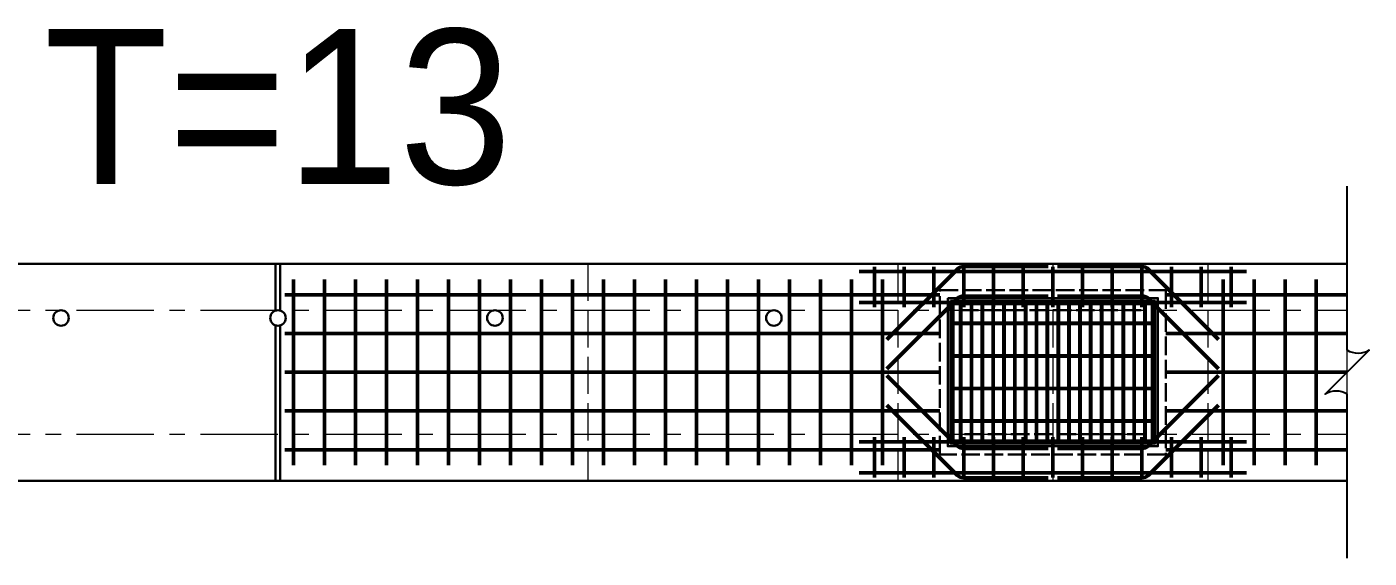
# Model space of a CAD drawing. Extents: x -4891 to 4829, y -5666 to -3242.
# Drawn here: x 3605.8 to 4038.9, y -3809.5 to -3638 of the extents above; entities that cross this region are included whole.
import ezdxf

# ---------------------------------------------------------------- set-up
doc = ezdxf.new("R2010")
doc.units = 0
doc.header["$MEASUREMENT"] = 0
doc.linetypes.add('ACAD_ISO02W100', pattern=[15, 12, -3])
doc.linetypes.add('CENTERX2', pattern=[4, 2.5, -0.5, 0.5, -0.5])
for name, color, linetype, lineweight in [('一、1.基本-圖框', 7, 'Continuous', 20), ('二、1.繪圖-既有設施', 8, 'Continuous', 20), ('二、2.繪圖-施作項目', 181, 'Continuous', 30), ('二、5.繪圖-鋼筋', 60, 'Continuous', 50), ('二、6.繪圖-其他施作項目', 35, 'Continuous', 30)]:
    doc.layers.add(name, color=color, linetype=linetype, lineweight=lineweight)
doc.layers.add('一、4.基本-隱藏', color=9, linetype='ACAD_ISO02W100', lineweight=20, plot=False)
doc.layers.add('三、3.文字-註解文字', color=2, linetype='Continuous')
doc.styles.add('註解文字', font='MS PGothic.ttf', dxfattribs={"height": 5})
pattern_1 = [(45, (2731.5, -3545.8314), (-2.65165, 2.65165), []), (45, (2732.384, -3545.8314), (-2.65165, 2.65165), []), (45, (2733.2678, -3545.8314), (-2.65165, 2.65165), []), (45, (2734.1517, -3545.8314), (-2.65165, 2.65165), [])]

msp = doc.modelspace()

# ---------------------------------------------------------------- hatches: boundary and pattern name
at = {"layer": '二、6.繪圖-其他施作項目'}
h = msp.add_hatch(color=256, dxfattribs=at)
h.dxf.hatch_style = 1
h.paths.add_polyline_path([(3902.961, -3725.586), (3902.961, -3773.386), (3970.761, -3773.386), (3970.761, -3725.586)])
h.paths.add_polyline_path([(3903.861, -3726.486), (3969.861, -3726.486), (3969.861, -3772.486), (3903.861, -3772.486)], flags=16)
h.paths.add_polyline_path([(3906.861, -3729.486), (3966.861, -3729.486), (3966.861, -3769.486), (3906.861, -3769.486)], flags=0)
h = msp.add_hatch(dxfattribs=at)
h.set_pattern_fill('ANSI34', color=256, scale=5)
h.set_pattern_definition(pattern_1)
h.paths.add_polyline_path([(3968.861, -3733.486), (3904.861, -3733.486), (3904.861, -3733.986), (3968.861, -3733.986)])
h = msp.add_hatch(dxfattribs=at)
h.set_pattern_fill('ANSI34', color=256, scale=5)
h.set_pattern_definition(pattern_1)
h.paths.add_polyline_path([(3968.861, -3743.986), (3904.861, -3743.986), (3904.861, -3744.486), (3968.861, -3744.486)])
h = msp.add_hatch(dxfattribs=at)
h.set_pattern_fill('ANSI34', color=256, scale=5)
h.set_pattern_definition(pattern_1)
h.paths.add_polyline_path([(3968.861, -3754.486), (3904.861, -3754.486), (3904.861, -3754.986), (3968.861, -3754.986)])
h = msp.add_hatch(dxfattribs=at)
h.set_pattern_fill('ANSI34', color=256, scale=5)
h.set_pattern_definition(pattern_1)
h.paths.add_polyline_path([(3968.861, -3764.986), (3904.861, -3764.986), (3904.861, -3765.486), (3968.861, -3765.486)])

# ---------------------------------------------------------------- linework, layer by layer
at = {"layer": '一、1.基本-圖框', "linetype": 'Continuous'}
msp.add_lwpolyline([(4031.861, -3714.486), (3341.861, -3714.486), (3341.861, -3784.486), (4031.861, -3784.486)], close=True, dxfattribs=at)
at = {"layer": '一、4.基本-隱藏'}
for points in [[(3786.861, -3714.486), (3786.861, -3784.486)], [(3886.861, -3714.486), (3886.861, -3784.486)], [(3936.861, -3714.486), (3936.861, -3784.486)], [(3986.861, -3714.486), (3986.861, -3784.486)]]:
    msp.add_lwpolyline(points, dxfattribs=at)
at = {"layer": '三、3.文字-註解文字'}
msp.add_lwpolyline([(4031.861, -3809.486), (4031.861, -3756.557, 0.2828427), (4024.79, -3756.557), (4038.932, -3742.415, -0.2828427), (4031.861, -3742.415), (4031.861, -3689.486)], format="xyb", dxfattribs=at)
at = {"layer": '二、1.繪圖-既有設施', "linetype": 'CENTERX2', "ltscale": 10}
for points in [[(3341.861, -3729.486), (4031.861, -3729.486)], [(3341.861, -3769.486), (4031.861, -3769.486)]]:
    msp.add_lwpolyline(points, dxfattribs=at)
at = {"layer": '二、2.繪圖-施作項目', "linetype": 'Continuous'}
for points in [[(3341.861, -3714.486), (4031.861, -3714.486)], [(3686.111, -3714.486), (3686.111, -3729.601)], [(3687.611, -3714.486), (3687.611, -3729.601)], [(3686.111, -3734.371), (3686.111, -3784.486)], [(3687.611, -3734.371), (3687.611, -3784.486)], [(3341.861, -3784.486), (4031.861, -3784.486)]]:
    msp.add_lwpolyline(points, dxfattribs=at)
at = {"layer": '二、5.繪圖-鋼筋'}
for points in [[(3879.361, -3728.486), (3879.361, -3715.486)], [(3888.944, -3728.486), (3888.944, -3715.486)], [(3898.527, -3728.486), (3898.527, -3715.486)], [(3908.111, -3728.486), (3908.111, -3715.486)], [(3917.694, -3728.486), (3917.694, -3715.486)], [(3927.277, -3728.486), (3927.277, -3715.486)], [(3936.861, -3728.486), (3936.861, -3715.486)], [(3946.444, -3728.486), (3946.444, -3715.486)], [(3956.027, -3728.486), (3956.027, -3715.486)], [(3965.611, -3728.486), (3965.611, -3715.486)], [(3975.194, -3728.486), (3975.194, -3715.486)], [(3984.777, -3728.486), (3984.777, -3715.486)], [(3994.361, -3728.486), (3994.361, -3715.486)], [(3691.861, -3719.536), (3691.861, -3779.486)], [(3701.861, -3719.536), (3701.861, -3779.486)], [(3711.861, -3719.536), (3711.861, -3779.486)], [(3721.861, -3719.536), (3721.861, -3779.486)], [(3731.861, -3719.536), (3731.861, -3779.486)], [(3741.861, -3719.536), (3741.861, -3779.486)], [(3751.861, -3719.536), (3751.861, -3779.486)], [(3761.861, -3719.536), (3761.861, -3779.486)], [(3771.861, -3719.536), (3771.861, -3779.486)], [(3781.861, -3719.536), (3781.861, -3779.486)], [(3791.861, -3719.536), (3791.861, -3779.486)], [(3801.861, -3719.536), (3801.861, -3779.486)], [(3811.861, -3719.536), (3811.861, -3779.486)], [(3821.861, -3719.536), (3821.861, -3779.486)], [(3831.861, -3719.536), (3831.861, -3779.486)], [(3841.861, -3719.536), (3841.861, -3779.486)], [(3851.861, -3719.536), (3851.861, -3779.486)], [(3861.861, -3719.536), (3861.861, -3779.486)], [(3871.861, -3719.536), (3871.861, -3779.486)], [(3874.361, -3716.986), (3999.361, -3716.986)], [(3881.861, -3719.536), (3881.861, -3779.486)], [(3991.861, -3719.536), (3991.861, -3779.486)], [(4001.861, -3719.536), (4001.861, -3779.486)], [(4011.861, -3719.536), (4011.861, -3779.486)], [(4021.861, -3719.536), (4021.861, -3779.486)], [(3874.361, -3726.986), (3999.361, -3726.986)], [(3874.361, -3771.986), (3999.361, -3771.986)], [(3879.361, -3770.486), (3879.361, -3783.486)], [(3888.944, -3770.486), (3888.944, -3783.486)], [(3898.527, -3770.486), (3898.527, -3783.486)], [(3908.111, -3770.486), (3908.111, -3783.486)], [(3917.694, -3770.486), (3917.694, -3783.486)], [(3927.277, -3770.486), (3927.277, -3783.486)], [(3936.861, -3770.486), (3936.861, -3783.486)], [(3946.444, -3770.486), (3946.444, -3783.486)], [(3956.027, -3770.486), (3956.027, -3783.486)], [(3965.611, -3770.486), (3965.611, -3783.486)], [(3975.194, -3770.486), (3975.194, -3783.486)], [(3984.777, -3770.486), (3984.777, -3783.486)], [(3994.361, -3770.486), (3994.361, -3783.486)], [(3874.361, -3781.986), (3999.361, -3781.986)]]:
    msp.add_lwpolyline(points, dxfattribs=at)
for points in [[(3935.361, -3715.406), (3908.103, -3715.406, 0.1989124), (3905.982, -3716.284), (3883.361, -3738.906)], [(3938.361, -3715.406), (3965.618, -3715.406, -0.1989124), (3967.739, -3716.284), (3990.361, -3738.906)], [(3935.361, -3724.906), (3908.103, -3724.906, 0.1989124), (3905.982, -3725.784), (3883.361, -3748.406)], [(3938.361, -3724.906), (3965.618, -3724.906, -0.1989124), (3967.739, -3725.784), (3990.361, -3748.406)], [(3935.361, -3774.066), (3908.103, -3774.066, -0.1989124), (3905.982, -3773.187), (3883.361, -3750.566)], [(3938.361, -3774.066), (3965.618, -3774.066, 0.1989124), (3967.739, -3773.187), (3990.361, -3750.566)], [(3935.361, -3783.566), (3908.103, -3783.566, -0.1989124), (3905.982, -3782.687), (3883.361, -3760.066)], [(3938.361, -3783.566), (3965.618, -3783.566, 0.1989124), (3967.739, -3782.687), (3990.361, -3760.066)]]:
    msp.add_lwpolyline(points, format="xyb", dxfattribs=at)
at = {"layer": '二、5.繪圖-鋼筋', "linetype": 'Continuous'}
for points in [[(3689.111, -3724.486), (3900.361, -3724.486)], [(3973.361, -3724.486), (4031.861, -3724.486)], [(3689.111, -3736.986), (3900.361, -3736.986)], [(3973.361, -3736.986), (4031.861, -3736.986)], [(3689.111, -3749.486), (3900.361, -3749.486)], [(3973.361, -3749.486), (4031.861, -3749.486)], [(3689.111, -3761.986), (3900.361, -3761.986)], [(3973.361, -3761.986), (4031.861, -3761.986)], [(3689.111, -3774.486), (3900.361, -3774.486)], [(3973.361, -3774.486), (4031.861, -3774.486)]]:
    msp.add_lwpolyline(points, dxfattribs=at)
at = {"layer": '二、6.繪圖-其他施作項目', "linetype": 'ACAD_ISO02W100', "ltscale": 0.5}
for points in [[(3900.361, -3722.986), (3973.361, -3722.986), (3973.361, -3775.986), (3900.361, -3775.986)], [(3906.861, -3729.486), (3966.861, -3729.486), (3966.861, -3769.486), (3906.861, -3769.486)]]:
    msp.add_lwpolyline(points, close=True, dxfattribs=at)
at = {"layer": '二、6.繪圖-其他施作項目'}
for points in [[(3902.961, -3725.586), (3970.761, -3725.586), (3970.761, -3773.386), (3902.961, -3773.386)], [(3903.861, -3726.486), (3969.861, -3726.486), (3969.861, -3772.486), (3903.861, -3772.486)], [(3904.361, -3726.986), (3969.361, -3726.986), (3969.361, -3771.986), (3904.361, -3771.986)]]:
    msp.add_lwpolyline(points, close=True, dxfattribs=at)
for points in [[(3904.361, -3726.986), (3969.361, -3726.986)], [(3904.361, -3726.986), (3904.361, -3771.986)], [(3904.861, -3726.986), (3904.861, -3771.986)], [(3904.861, -3727.486), (3968.861, -3727.486)], [(3906.861, -3727.486), (3906.861, -3733.486)], [(3907.361, -3727.486), (3907.361, -3733.486)], [(3910.361, -3727.486), (3910.361, -3733.486)], [(3910.861, -3727.486), (3910.861, -3733.486)], [(3913.861, -3727.486), (3913.861, -3733.486)], [(3914.361, -3727.486), (3914.361, -3733.486)], [(3917.361, -3727.486), (3917.361, -3733.486)], [(3917.861, -3727.486), (3917.861, -3733.486)], [(3920.861, -3727.486), (3920.861, -3733.486)], [(3921.361, -3727.486), (3921.361, -3733.486)], [(3924.361, -3727.486), (3924.361, -3733.486)], [(3924.861, -3727.486), (3924.861, -3733.486)], [(3927.861, -3727.486), (3927.861, -3733.486)], [(3928.361, -3727.486), (3928.361, -3733.486)], [(3931.361, -3727.486), (3931.361, -3733.486)], [(3931.861, -3727.486), (3931.861, -3733.486)], [(3934.861, -3727.486), (3934.861, -3733.486)], [(3935.361, -3727.486), (3935.361, -3733.486)], [(3938.361, -3727.486), (3938.361, -3733.486)], [(3938.861, -3727.486), (3938.861, -3733.486)], [(3941.861, -3727.486), (3941.861, -3733.486)], [(3942.361, -3727.486), (3942.361, -3733.486)], [(3945.361, -3727.486), (3945.361, -3733.486)], [(3945.861, -3727.486), (3945.861, -3733.486)], [(3948.861, -3727.486), (3948.861, -3733.486)], [(3949.361, -3727.486), (3949.361, -3733.486)], [(3952.361, -3727.486), (3952.361, -3733.486)], [(3952.861, -3727.486), (3952.861, -3733.486)], [(3955.861, -3727.486), (3955.861, -3733.486)], [(3956.361, -3727.486), (3956.361, -3733.486)], [(3959.361, -3727.486), (3959.361, -3733.486)], [(3959.861, -3727.486), (3959.861, -3733.486)], [(3962.861, -3727.486), (3962.861, -3733.486)], [(3963.361, -3727.486), (3963.361, -3733.486)], [(3966.361, -3727.486), (3966.361, -3733.486)], [(3966.861, -3727.486), (3966.861, -3733.486)], [(3968.861, -3726.986), (3968.861, -3771.986)], [(3969.361, -3726.986), (3969.361, -3771.986)], [(3904.861, -3733.486), (3968.861, -3733.486)], [(3904.861, -3733.986), (3968.861, -3733.986)], [(3906.861, -3733.986), (3906.861, -3743.986)], [(3907.361, -3733.986), (3907.361, -3743.986)], [(3910.361, -3733.986), (3910.361, -3743.986)], [(3910.861, -3733.986), (3910.861, -3743.986)], [(3913.861, -3733.986), (3913.861, -3743.986)], [(3914.361, -3733.986), (3914.361, -3743.986)], [(3917.361, -3733.986), (3917.361, -3743.986)], [(3917.861, -3733.986), (3917.861, -3743.986)], [(3920.861, -3733.986), (3920.861, -3743.986)], [(3921.361, -3733.986), (3921.361, -3743.986)], [(3924.361, -3733.986), (3924.361, -3743.986)], [(3924.861, -3733.986), (3924.861, -3743.986)], [(3927.861, -3733.986), (3927.861, -3743.986)], [(3928.361, -3733.986), (3928.361, -3743.986)], [(3931.361, -3733.986), (3931.361, -3743.986)], [(3931.861, -3733.986), (3931.861, -3743.986)], [(3934.861, -3733.986), (3934.861, -3743.986)], [(3935.361, -3733.986), (3935.361, -3743.986)], [(3938.361, -3733.986), (3938.361, -3743.986)], [(3938.861, -3733.986), (3938.861, -3743.986)], [(3941.861, -3733.986), (3941.861, -3743.986)], [(3942.361, -3733.986), (3942.361, -3743.986)], [(3945.361, -3733.986), (3945.361, -3743.986)], [(3945.861, -3733.986), (3945.861, -3743.986)], [(3948.861, -3733.986), (3948.861, -3743.986)], [(3949.361, -3733.986), (3949.361, -3743.986)], [(3952.361, -3733.986), (3952.361, -3743.986)], [(3952.861, -3733.986), (3952.861, -3743.986)], [(3955.861, -3733.986), (3955.861, -3743.986)], [(3956.361, -3733.986), (3956.361, -3743.986)], [(3959.361, -3733.986), (3959.361, -3743.986)], [(3959.861, -3733.986), (3959.861, -3743.986)], [(3962.861, -3733.986), (3962.861, -3743.986)], [(3963.361, -3733.986), (3963.361, -3743.986)], [(3966.361, -3733.986), (3966.361, -3743.986)], [(3966.861, -3733.986), (3966.861, -3743.986)], [(3904.861, -3743.986), (3968.861, -3743.986)], [(3904.861, -3744.486), (3968.861, -3744.486)], [(3906.861, -3744.486), (3906.861, -3754.486)], [(3907.361, -3744.486), (3907.361, -3754.486)], [(3910.361, -3744.486), (3910.361, -3754.486)], [(3910.861, -3744.486), (3910.861, -3754.486)], [(3913.861, -3744.486), (3913.861, -3754.486)], [(3914.361, -3744.486), (3914.361, -3754.486)], [(3917.361, -3744.486), (3917.361, -3754.486)], [(3917.861, -3744.486), (3917.861, -3754.486)], [(3920.861, -3744.486), (3920.861, -3754.486)], [(3921.361, -3744.486), (3921.361, -3754.486)], [(3924.361, -3744.486), (3924.361, -3754.486)], [(3924.861, -3744.486), (3924.861, -3754.486)], [(3927.861, -3744.486), (3927.861, -3754.486)], [(3928.361, -3744.486), (3928.361, -3754.486)], [(3931.361, -3744.486), (3931.361, -3754.486)], [(3931.861, -3744.486), (3931.861, -3754.486)], [(3934.861, -3744.486), (3934.861, -3754.486)], [(3935.361, -3744.486), (3935.361, -3754.486)], [(3938.361, -3744.486), (3938.361, -3754.486)], [(3938.861, -3744.486), (3938.861, -3754.486)], [(3941.861, -3744.486), (3941.861, -3754.486)], [(3942.361, -3744.486), (3942.361, -3754.486)], [(3945.361, -3744.486), (3945.361, -3754.486)], [(3945.861, -3744.486), (3945.861, -3754.486)], [(3948.861, -3744.486), (3948.861, -3754.486)], [(3949.361, -3744.486), (3949.361, -3754.486)], [(3952.361, -3744.486), (3952.361, -3754.486)], [(3952.861, -3744.486), (3952.861, -3754.486)], [(3955.861, -3744.486), (3955.861, -3754.486)], [(3956.361, -3744.486), (3956.361, -3754.486)], [(3959.361, -3744.486), (3959.361, -3754.486)], [(3959.861, -3744.486), (3959.861, -3754.486)], [(3962.861, -3744.486), (3962.861, -3754.486)], [(3963.361, -3744.486), (3963.361, -3754.486)], [(3966.361, -3744.486), (3966.361, -3754.486)], [(3966.861, -3744.486), (3966.861, -3754.486)], [(3904.861, -3754.486), (3968.861, -3754.486)], [(3904.861, -3754.986), (3968.861, -3754.986)], [(3906.861, -3754.986), (3906.861, -3764.986)], [(3907.361, -3754.986), (3907.361, -3764.986)], [(3910.361, -3754.986), (3910.361, -3764.986)], [(3910.861, -3754.986), (3910.861, -3764.986)], [(3913.861, -3754.986), (3913.861, -3764.986)], [(3914.361, -3754.986), (3914.361, -3764.986)], [(3917.361, -3754.986), (3917.361, -3764.986)], [(3917.861, -3754.986), (3917.861, -3764.986)], [(3920.861, -3754.986), (3920.861, -3764.986)], [(3921.361, -3754.986), (3921.361, -3764.986)], [(3924.361, -3754.986), (3924.361, -3764.986)], [(3924.861, -3754.986), (3924.861, -3764.986)], [(3927.861, -3754.986), (3927.861, -3764.986)], [(3928.361, -3754.986), (3928.361, -3764.986)], [(3931.361, -3754.986), (3931.361, -3764.986)], [(3931.861, -3754.986), (3931.861, -3764.986)], [(3934.861, -3754.986), (3934.861, -3764.986)], [(3935.361, -3754.986), (3935.361, -3764.986)], [(3938.361, -3754.986), (3938.361, -3764.986)], [(3938.861, -3754.986), (3938.861, -3764.986)], [(3941.861, -3754.986), (3941.861, -3764.986)], [(3942.361, -3754.986), (3942.361, -3764.986)], [(3945.361, -3754.986), (3945.361, -3764.986)], [(3945.861, -3754.986), (3945.861, -3764.986)], [(3948.861, -3754.986), (3948.861, -3764.986)], [(3949.361, -3754.986), (3949.361, -3764.986)], [(3952.361, -3754.986), (3952.361, -3764.986)], [(3952.861, -3754.986), (3952.861, -3764.986)], [(3955.861, -3754.986), (3955.861, -3764.986)], [(3956.361, -3754.986), (3956.361, -3764.986)], [(3959.361, -3754.986), (3959.361, -3764.986)], [(3959.861, -3754.986), (3959.861, -3764.986)], [(3962.861, -3754.986), (3962.861, -3764.986)], [(3963.361, -3754.986), (3963.361, -3764.986)], [(3966.361, -3754.986), (3966.361, -3764.986)], [(3966.861, -3754.986), (3966.861, -3764.986)], [(3904.861, -3764.986), (3968.861, -3764.986)], [(3904.861, -3765.486), (3968.861, -3765.486)], [(3906.861, -3765.486), (3906.861, -3771.486)], [(3907.361, -3765.486), (3907.361, -3771.486)], [(3910.361, -3765.486), (3910.361, -3771.486)], [(3910.861, -3765.486), (3910.861, -3771.486)], [(3913.861, -3765.486), (3913.861, -3771.486)], [(3914.361, -3765.486), (3914.361, -3771.486)], [(3917.361, -3765.486), (3917.361, -3771.486)], [(3917.861, -3765.486), (3917.861, -3771.486)], [(3920.861, -3765.486), (3920.861, -3771.486)], [(3921.361, -3765.486), (3921.361, -3771.486)], [(3924.361, -3765.486), (3924.361, -3771.486)], [(3924.861, -3765.486), (3924.861, -3771.486)], [(3927.861, -3765.486), (3927.861, -3771.486)], [(3928.361, -3765.486), (3928.361, -3771.486)], [(3931.361, -3765.486), (3931.361, -3771.486)], [(3931.861, -3765.486), (3931.861, -3771.486)], [(3934.861, -3765.486), (3934.861, -3771.486)], [(3935.361, -3765.486), (3935.361, -3771.486)], [(3938.361, -3765.486), (3938.361, -3771.486)], [(3938.861, -3765.486), (3938.861, -3771.486)], [(3941.861, -3765.486), (3941.861, -3771.486)], [(3942.361, -3765.486), (3942.361, -3771.486)], [(3945.361, -3765.486), (3945.361, -3771.486)], [(3945.861, -3765.486), (3945.861, -3771.486)], [(3948.861, -3765.486), (3948.861, -3771.486)], [(3949.361, -3765.486), (3949.361, -3771.486)], [(3952.361, -3765.486), (3952.361, -3771.486)], [(3952.861, -3765.486), (3952.861, -3771.486)], [(3955.861, -3765.486), (3955.861, -3771.486)], [(3956.361, -3765.486), (3956.361, -3771.486)], [(3959.361, -3765.486), (3959.361, -3771.486)], [(3959.861, -3765.486), (3959.861, -3771.486)], [(3962.861, -3765.486), (3962.861, -3771.486)], [(3963.361, -3765.486), (3963.361, -3771.486)], [(3966.361, -3765.486), (3966.361, -3771.486)], [(3966.861, -3765.486), (3966.861, -3771.486)], [(3904.361, -3771.986), (3969.361, -3771.986)], [(3904.861, -3771.486), (3968.861, -3771.486)]]:
    msp.add_lwpolyline(points, dxfattribs=at)
for centre in [(3616.861, -3731.986), (3686.861, -3731.986), (3756.861, -3731.986), (3846.861, -3731.986)]:
    msp.add_circle(centre, 2.5, dxfattribs=at)

# ---------------------------------------------------------------- texts
at = {"layer": '三、3.文字-註解文字', "insert": (3686.861, -3689.486), "char_height": 50, "attachment_point": 8, "style": '註解文字'}
msp.add_mtext_dynamic_manual_height_columns('{\\fMS PGothic|b0|i0|c128|p34;T=13}', width=517.09185, gutter_width=25, heights=[0], dxfattribs=at)

doc.saveas('drawing.dxf')
